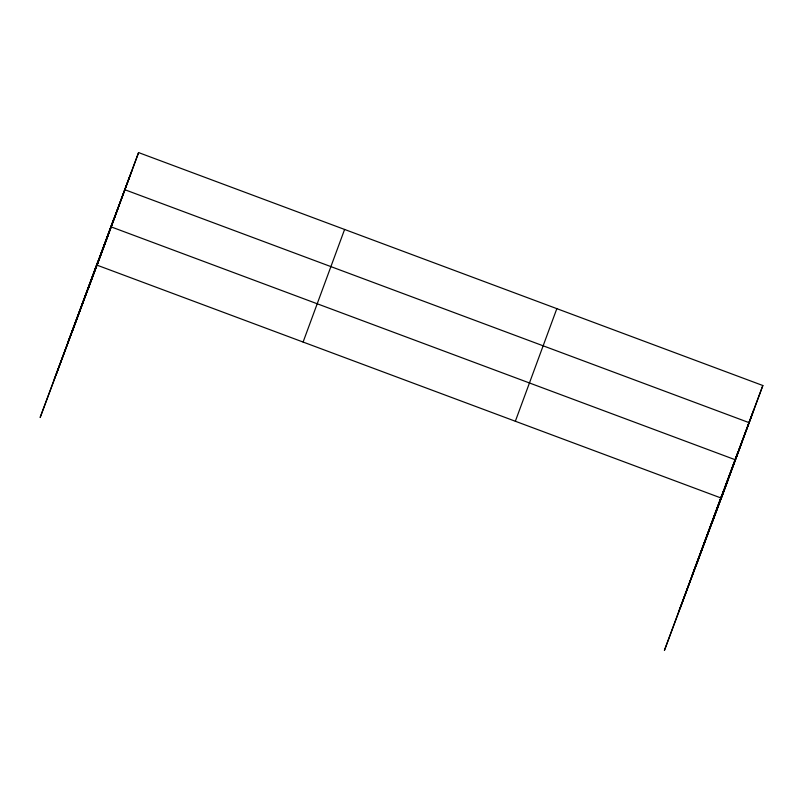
<?xml version="1.0" encoding="UTF-8"?>
<svg xmlns="http://www.w3.org/2000/svg" width="803" height="803" viewBox="0 0 803 803"><rect width="100%" height="100%" fill="white"/><g stroke="black" fill="none" stroke-linecap="round" stroke-linejoin="round"><path stroke-width="1.2" d="M55.969 375.182L97.464 262.581M72.26 331.599L113.755 218.998M88.069 289.301L129.574 176.7M138.588 152.58L97.093 265.181L721.355 498.121L762.85 385.52L138.588 152.58L40.15 417.48L107.672 236.463M303.102 342.048L344.597 229.447M515.345 421.254L556.84 308.643M680.221 608.122L721.716 495.521L664.412 650.42L728.411 478.979M696.522 564.549L724.326 489.097L692.216 574.978M712.331 522.251L726.053 485.022M726.444 483.958L753.826 409.64M67.954 342.038L131.742 171.159M54.263 379.197L118.051 208.318M722.148 494.377L729.867 473.73M730.298 472.586L738.017 451.938L724.748 487.943L752.582 413.384M738.459 450.764L762.85 385.52M678.515 612.137L742.313 441.259M124.897 189.739L749.159 422.679M111.205 226.898L735.468 459.838"/></g></svg>
